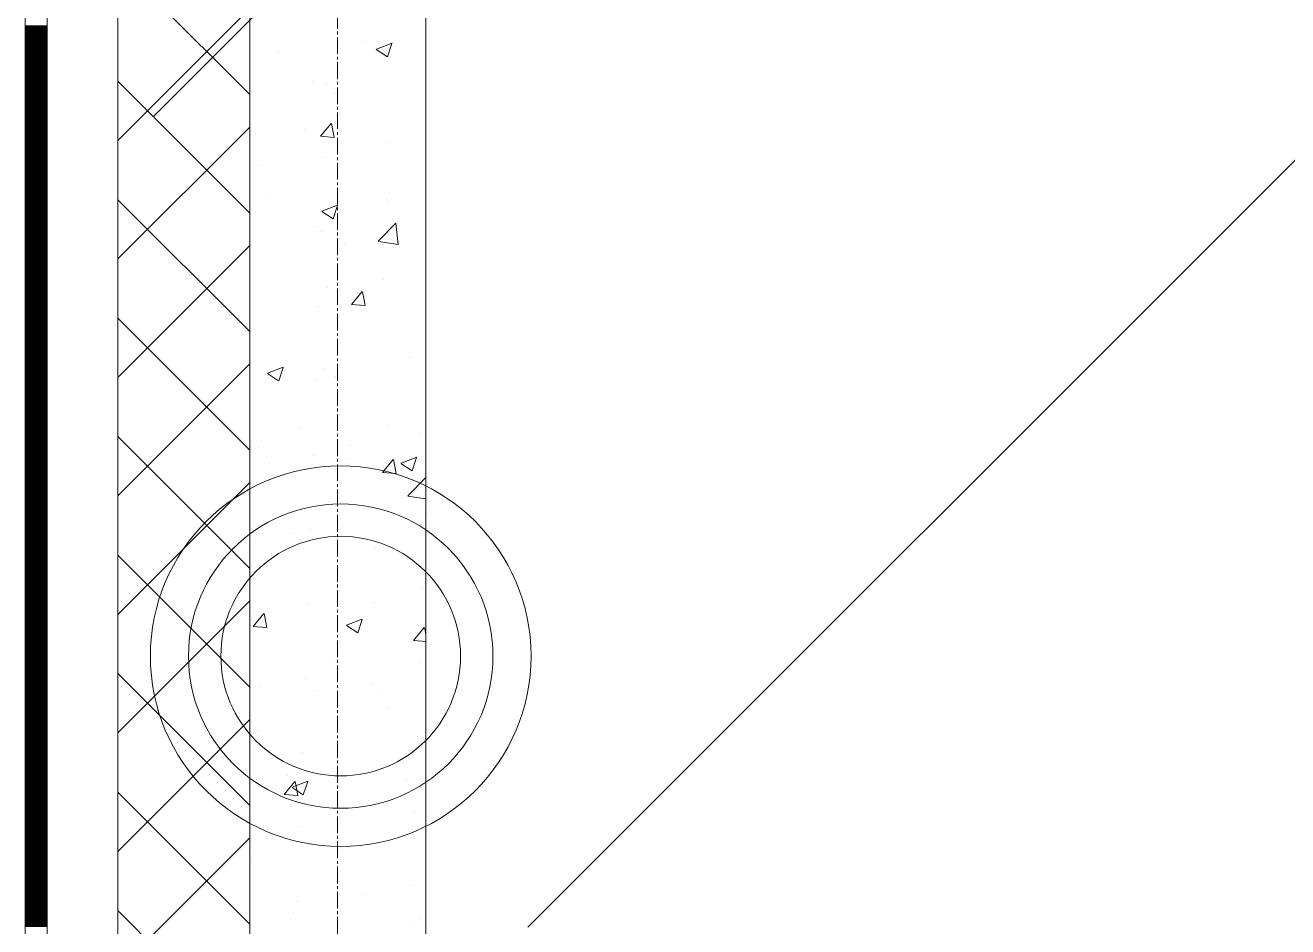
# Model space of a CAD drawing. Header units: millimetres. Extents: x 538266 to 1167394, y 114608 to 637157.
# Drawn here: x 828883 to 830317, y 211164 to 212188 of the extents above; entities that cross this region are included whole.
import ezdxf
from ezdxf.enums import TextEntityAlignment as Align

# ---------------------------------------------------------------- set-up
doc = ezdxf.new("R2010")
doc.units = ezdxf.units.MM
doc.linetypes.add('CENTER2', pattern=[28.575, 19.05, -3.175, 3.175, -3.175])
doc.linetypes.add('DASHED', pattern=[19.05, 12.7, -6.35])
doc.layers.get('Defpoints').update_dxf_attribs({"color": 140})
doc.layers.add('АР_Делит', color=120, linetype='Continuous', lineweight=0, plot=False)
for name, color, linetype, lineweight in [('АР_Стены ПЕНОблок', 52, 'Continuous', 20), ('АР_Тонкая', 254, 'Continuous', 5), ('АР_Утеплитель', 31, 'Continuous', 0), ('АР_Штриховка', 8, 'Continuous', 0)]:
    doc.layers.add(name, color=color, linetype=linetype, lineweight=lineweight)
doc.layers.add('РД_Оси_100', color=7, linetype='Continuous', lineweight=0, true_color=0x525252)
doc.layers.add('ФВ-5', color=7, linetype='Continuous')
doc.styles.add('style1', font='ARIALN.TTF')

# ---------------------------------------------------------------- blocks, each defined once
blk = doc.blocks.new('2_этаж')
at = {"layer": 'АР_Делит', "color": 18, "true_color": 0x000000}
for radius in [216.3, 173, 136.2]:
    blk.add_circle((672877, 211471.3), radius, dxfattribs=at)
at = {"layer": 'АР_Стены ПЕНОблок', "color": 18, "linetype": 'Continuous', "lineweight": 20, "true_color": 0x000000}
for p, q in [((672773.6, 213213.2), (672773.6, 137013.2)), ((672973.6, 137013.2), (672973.6, 213213.2))]:
    blk.add_line(p, q, dxfattribs=at)
at = {"layer": 'АР_Тонкая', "color": 18, "linetype": 'Continuous', "lineweight": 5, "true_color": 0x000000}
for p, q in [((672518.6, 213213.2), (672518.6, 137013.2)), ((672543.6, 213213.2), (672543.6, 137013.2)), ((672543.6, 137013.2), (672543.6, 213213.2)), ((672623.6, 137013.2), (672623.6, 213213.2))]:
    blk.add_line(p, q, dxfattribs=at)
at = {"layer": 'АР_Утеплитель', "color": 18, "linetype": 'Continuous', "lineweight": 0, "true_color": 0x000000}
for p, q in [((672623.6, 213213.2), (672623.6, 137013.2)), ((672773.6, 137013.2), (672773.6, 213213.2))]:
    blk.add_line(p, q, dxfattribs=at)
at = {"layer": 'АР_Штриховка', "color": 18, "linetype": 'Continuous', "lineweight": 0, "true_color": 0x000000}
for p, q in [((672773.6, 212109.6), (672623.6, 212259.6)), ((672623.6, 212057.5), (672773.6, 212207.5)), ((672518.6, 212188), (672543.6, 212188)), ((672518.6, 212187), (672543.6, 212187)), ((672518.6, 212186), (672543.6, 212186)), ((672518.6, 212185), (672543.6, 212185)), ((672518.6, 212184), (672543.6, 212184)), ((672518.6, 212183), (672543.6, 212183)), ((672518.6, 212182), (672543.6, 212182)), ((672518.6, 212181), (672543.6, 212181)), ((672518.6, 212180), (672543.6, 212180)), ((672518.6, 212179), (672543.6, 212179)), ((672518.6, 212178), (672543.6, 212178)), ((672518.6, 212177), (672543.6, 212177)), ((672518.6, 212176), (672543.6, 212176)), ((672518.6, 212175), (672543.6, 212175)), ((672518.6, 212174), (672543.6, 212174)), ((672518.6, 212173), (672543.6, 212173)), ((672518.6, 212172), (672543.6, 212172)), ((672518.6, 212171), (672543.6, 212171)), ((672518.6, 212170), (672543.6, 212170)), ((672518.6, 212169), (672543.6, 212169)), ((672518.6, 212168), (672543.6, 212168)), ((672518.6, 212167), (672543.6, 212167)), ((672518.6, 212166), (672543.6, 212166)), ((672902.3, 212169.9), (672902.3, 212169.9)), ((672917.5, 212161.2), (672935.3, 212168.1)), ((672930.1, 212152.5), (672935.2, 212167.9)), ((672518.6, 212165), (672543.6, 212165)), ((672518.6, 212164), (672543.6, 212164)), ((672518.6, 212163), (672543.6, 212163)), ((672518.6, 212162), (672543.6, 212162)), ((672518.6, 212161), (672543.6, 212161)), ((672518.6, 212160), (672543.6, 212160)), ((672518.6, 212159), (672543.6, 212159)), ((672518.6, 212158), (672543.6, 212158)), ((672518.6, 212157), (672543.6, 212157)), ((672518.6, 212156), (672543.6, 212156)), ((672518.6, 212155), (672543.6, 212155)), ((672518.6, 212154), (672543.6, 212154)), ((672518.6, 212153), (672543.6, 212153)), ((672518.6, 212152), (672543.6, 212152)), ((672518.6, 212151), (672543.6, 212151)), ((672806.1, 212157.2), (672806.1, 212157.2)), ((672917.4, 212161.1), (672930.1, 212152.5)), ((672518.6, 212150), (672543.6, 212150)), ((672518.6, 212149), (672543.6, 212149)), ((672518.6, 212148), (672543.6, 212148)), ((672518.6, 212147), (672543.6, 212147)), ((672518.6, 212146), (672543.6, 212146)), ((672518.6, 212145), (672543.6, 212145)), ((672518.6, 212144), (672543.6, 212144)), ((672518.6, 212143), (672543.6, 212143)), ((672518.6, 212142), (672543.6, 212142)), ((672518.6, 212141), (672543.6, 212141)), ((672518.6, 212140), (672543.6, 212140)), ((672518.6, 212139), (672543.6, 212139)), ((672518.6, 212138), (672543.6, 212138)), ((672518.6, 212137), (672543.6, 212137)), ((672518.6, 212136), (672543.6, 212136)), ((672518.6, 212135), (672543.6, 212135)), ((672518.6, 212134), (672543.6, 212134)), ((672518.6, 212133), (672543.6, 212133)), ((672518.6, 212132), (672543.6, 212132)), ((672518.6, 212131), (672543.6, 212131)), ((672518.6, 212130), (672543.6, 212130)), ((672518.6, 212129), (672543.6, 212129)), ((672518.6, 212128), (672543.6, 212128)), ((672518.6, 212127), (672543.6, 212127)), ((672518.6, 212126), (672543.6, 212126)), ((672518.6, 212125), (672543.6, 212125)), ((672518.6, 212124), (672543.6, 212124)), ((672518.6, 212123), (672543.6, 212123)), ((672773.6, 211974.9), (672623.6, 212124.9)), ((672844.9, 212124.2), (672844.9, 212124.2)), ((672861.1, 212122.7), (672861.1, 212122.7)), ((672518.6, 212122), (672543.6, 212122)), ((672518.6, 212121), (672543.6, 212121)), ((672518.6, 212120), (672543.6, 212120)), ((672518.6, 212119), (672543.6, 212119)), ((672518.6, 212118), (672543.6, 212118)), ((672518.6, 212117), (672543.6, 212117)), ((672518.6, 212116), (672543.6, 212116)), ((672518.6, 212115), (672543.6, 212115)), ((672518.6, 212114), (672543.6, 212114)), ((672518.6, 212113), (672543.6, 212113)), ((672518.6, 212112), (672543.6, 212112)), ((672518.6, 212111), (672543.6, 212111)), ((672518.6, 212110), (672543.6, 212110)), ((672518.6, 212109), (672543.6, 212109)), ((672518.6, 212108), (672543.6, 212108)), ((672871.4, 212110.8), (672871.4, 212110.8)), ((672518.6, 212107), (672543.6, 212107)), ((672518.6, 212106), (672543.6, 212106)), ((672518.6, 212105), (672543.6, 212105)), ((672518.6, 212104), (672543.6, 212104)), ((672518.6, 212103), (672543.6, 212103)), ((672518.6, 212102), (672543.6, 212102)), ((672518.6, 212101), (672543.6, 212101)), ((672518.6, 212100), (672543.6, 212100)), ((672518.6, 212099), (672543.6, 212099)), ((672518.6, 212098), (672543.6, 212098)), ((672518.6, 212097), (672543.6, 212097)), ((672518.6, 212096), (672543.6, 212096)), ((672518.6, 212095), (672543.6, 212095)), ((672518.6, 212094), (672543.6, 212094)), ((672518.6, 212093), (672543.6, 212093)), ((672518.6, 212092), (672543.6, 212092)), ((672518.6, 212091), (672543.6, 212091)), ((672518.6, 212090), (672543.6, 212090)), ((672518.6, 212089), (672543.6, 212089)), ((672518.6, 212088), (672543.6, 212088)), ((672518.6, 212087), (672543.6, 212087)), ((672518.6, 212086), (672543.6, 212086)), ((672518.6, 212085), (672543.6, 212085)), ((672518.6, 212084), (672543.6, 212084)), ((672518.6, 212083), (672543.6, 212083)), ((672518.6, 212082), (672543.6, 212082)), ((672518.6, 212081), (672543.6, 212081)), ((672518.6, 212080), (672543.6, 212080)), ((672518.6, 212079), (672543.6, 212079)), ((672518.6, 212078), (672543.6, 212078)), ((672518.6, 212077), (672543.6, 212077)), ((672518.6, 212076), (672543.6, 212076)), ((672518.6, 212075), (672543.6, 212075)), ((672518.6, 212074), (672543.6, 212074)), ((672518.6, 212073), (672543.6, 212073)), ((672518.6, 212072), (672543.6, 212072)), ((672518.6, 212071), (672543.6, 212071)), ((672518.6, 212070), (672543.6, 212070)), ((672518.6, 212069), (672543.6, 212069)), ((672518.6, 212068), (672543.6, 212068)), ((672518.6, 212067), (672543.6, 212067)), ((672518.6, 212066), (672543.6, 212066)), ((672518.6, 212065), (672543.6, 212065)), ((672623.6, 211922.8), (672773.6, 212072.8)), ((672835.4, 212069.7), (672835.4, 212069.7)), ((672853.9, 212062.3), (672866.2, 212076.9)), ((672869.4, 212061), (672866.5, 212076.9)), ((672518.6, 212064), (672543.6, 212064)), ((672518.6, 212063), (672543.6, 212063)), ((672518.6, 212062), (672543.6, 212062)), ((672518.6, 212061), (672543.6, 212061)), ((672518.6, 212060), (672543.6, 212060)), ((672518.6, 212059), (672543.6, 212059)), ((672518.6, 212058), (672543.6, 212058)), ((672518.6, 212057), (672543.6, 212057)), ((672518.6, 212056), (672543.6, 212056)), ((672518.6, 212055), (672543.6, 212055)), ((672518.6, 212054), (672543.6, 212054)), ((672518.6, 212053), (672543.6, 212053)), ((672518.6, 212052), (672543.6, 212052)), ((672518.6, 212051), (672543.6, 212051)), ((672853.9, 212062.3), (672869.1, 212060.9)), ((672932.3, 212055), (672932.3, 212055)), ((672518.6, 212050), (672543.6, 212050)), ((672518.6, 212049), (672543.6, 212049)), ((672518.6, 212048), (672543.6, 212048)), ((672518.6, 212047), (672543.6, 212047)), ((672518.6, 212046), (672543.6, 212046)), ((672518.6, 212045), (672543.6, 212045)), ((672518.6, 212044), (672543.6, 212044)), ((672518.6, 212043), (672543.6, 212043)), ((672518.6, 212042), (672543.6, 212042)), ((672518.6, 212041), (672543.6, 212041)), ((672518.6, 212040), (672543.6, 212040)), ((672518.6, 212039), (672543.6, 212039)), ((672518.6, 212038), (672543.6, 212038)), ((672518.6, 212037), (672543.6, 212037)), ((672858, 212038.2), (672858, 212038.2)), ((672518.6, 212036), (672543.6, 212036)), ((672518.6, 212035), (672543.6, 212035)), ((672518.6, 212034), (672543.6, 212034)), ((672518.6, 212033), (672543.6, 212033)), ((672518.6, 212032), (672543.6, 212032)), ((672518.6, 212031), (672543.6, 212031)), ((672518.6, 212030), (672543.6, 212030)), ((672518.6, 212029), (672543.6, 212029)), ((672518.6, 212028), (672543.6, 212028)), ((672518.6, 212027), (672543.6, 212027)), ((672518.6, 212026), (672543.6, 212026)), ((672518.6, 212025), (672543.6, 212025)), ((672518.6, 212024), (672543.6, 212024)), ((672518.6, 212023), (672543.6, 212023)), ((672518.6, 212022), (672543.6, 212022)), ((672784.2, 212029.6), (672784.2, 212029.6)), ((672518.6, 212021), (672543.6, 212021)), ((672518.6, 212020), (672543.6, 212020)), ((672518.6, 212019), (672543.6, 212019)), ((672518.6, 212018), (672543.6, 212018)), ((672518.6, 212017), (672543.6, 212017)), ((672518.6, 212016), (672543.6, 212016)), ((672518.6, 212015), (672543.6, 212015)), ((672518.6, 212014), (672543.6, 212014)), ((672518.6, 212013), (672543.6, 212013)), ((672518.6, 212012), (672543.6, 212012)), ((672518.6, 212011), (672543.6, 212011)), ((672518.6, 212010), (672543.6, 212010)), ((672518.6, 212009), (672543.6, 212009)), ((672518.6, 212008), (672543.6, 212008)), ((672518.6, 212007), (672543.6, 212007)), ((672518.6, 212006), (672543.6, 212006)), ((672518.6, 212005), (672543.6, 212005)), ((672518.6, 212004), (672543.6, 212004)), ((672518.6, 212003), (672543.6, 212003)), ((672518.6, 212002), (672543.6, 212002)), ((672518.6, 212001), (672543.6, 212001)), ((672518.6, 212000), (672543.6, 212000)), ((672518.6, 211999), (672543.6, 211999)), ((672518.6, 211998), (672543.6, 211998)), ((672518.6, 211997), (672543.6, 211997)), ((672518.6, 211996), (672543.6, 211996)), ((672518.6, 211995), (672543.6, 211995)), ((672518.6, 211994), (672543.6, 211994)), ((672795.5, 211994.4), (672795.5, 211994.4)), ((672518.6, 211993), (672543.6, 211993)), ((672518.6, 211992), (672543.6, 211992)), ((672518.6, 211991), (672543.6, 211991)), ((672518.6, 211990), (672543.6, 211990)), ((672518.6, 211989), (672543.6, 211989)), ((672518.6, 211988), (672543.6, 211988)), ((672518.6, 211987), (672543.6, 211987)), ((672518.6, 211986), (672543.6, 211986)), ((672518.6, 211985), (672543.6, 211985)), ((672518.6, 211984), (672543.6, 211984)), ((672518.6, 211983), (672543.6, 211983)), ((672518.6, 211982), (672543.6, 211982)), ((672518.6, 211981), (672543.6, 211981)), ((672518.6, 211980), (672543.6, 211980)), ((672518.6, 211979), (672543.6, 211979)), ((672773.6, 211840.2), (672623.6, 211990.2)), ((672855.7, 211977), (672873.5, 211983.9)), ((672868.3, 211968.3), (672873.4, 211983.7)), ((672929, 211990.7), (672929, 211990.7)), ((672931.1, 211988.6), (672931.1, 211988.6)), ((672518.6, 211978), (672543.6, 211978)), ((672518.6, 211977), (672543.6, 211977)), ((672518.6, 211976), (672543.6, 211976)), ((672518.6, 211975), (672543.6, 211975)), ((672518.6, 211974), (672543.6, 211974)), ((672518.6, 211973), (672543.6, 211973)), ((672518.6, 211972), (672543.6, 211972)), ((672518.6, 211971), (672543.6, 211971)), ((672518.6, 211970), (672543.6, 211970)), ((672518.6, 211969), (672543.6, 211969)), ((672518.6, 211968), (672543.6, 211968)), ((672518.6, 211967), (672543.6, 211967)), ((672518.6, 211966), (672543.6, 211966)), ((672518.6, 211965), (672543.6, 211965)), ((672855.6, 211976.9), (672868.3, 211968.3)), ((672518.6, 211964), (672543.6, 211964)), ((672518.6, 211963), (672543.6, 211963)), ((672518.6, 211962), (672543.6, 211962)), ((672518.6, 211961), (672543.6, 211961)), ((672518.6, 211960), (672543.6, 211960)), ((672518.6, 211959), (672543.6, 211959)), ((672518.6, 211958), (672543.6, 211958)), ((672518.6, 211957), (672543.6, 211957)), ((672518.6, 211956), (672543.6, 211956)), ((672518.6, 211955), (672543.6, 211955)), ((672518.6, 211954), (672543.6, 211954)), ((672518.6, 211953), (672543.6, 211953)), ((672518.6, 211952), (672543.6, 211952)), ((672518.6, 211951), (672543.6, 211951)), ((672518.6, 211950), (672543.6, 211950)), ((672849, 211960.2), (672849, 211960.2)), ((672855, 211953.6), (672855, 211953.6)), ((672919.7, 211942.9), (672939.5, 211963.5)), ((672942.4, 211939.4), (672939.6, 211963.5)), ((672518.6, 211949), (672543.6, 211949)), ((672518.6, 211948), (672543.6, 211948)), ((672518.6, 211947), (672543.6, 211947)), ((672518.6, 211946), (672543.6, 211946)), ((672518.6, 211945), (672543.6, 211945)), ((672518.6, 211944), (672543.6, 211944)), ((672518.6, 211943), (672543.6, 211943)), ((672518.6, 211942), (672543.6, 211942)), ((672518.6, 211941), (672543.6, 211941)), ((672518.6, 211940), (672543.6, 211940)), ((672518.6, 211939), (672543.6, 211939)), ((672518.6, 211938), (672543.6, 211938)), ((672518.6, 211937), (672543.6, 211937)), ((672518.6, 211936), (672543.6, 211936)), ((672623.6, 211788.1), (672773.6, 211938.1)), ((672881.2, 211940.7), (672881.2, 211940.7)), ((672919.8, 211942.8), (672942.4, 211939.3)), ((672518.6, 211935), (672543.6, 211935)), ((672518.6, 211934), (672543.6, 211934)), ((672518.6, 211933), (672543.6, 211933)), ((672518.6, 211932), (672543.6, 211932)), ((672518.6, 211931), (672543.6, 211931)), ((672518.6, 211930), (672543.6, 211930)), ((672518.6, 211929), (672543.6, 211929)), ((672518.6, 211928), (672543.6, 211928)), ((672518.6, 211927), (672543.6, 211927)), ((672518.6, 211926), (672543.6, 211926)), ((672518.6, 211925), (672543.6, 211925)), ((672518.6, 211924), (672543.6, 211924)), ((672518.6, 211923), (672543.6, 211923)), ((672518.6, 211922), (672543.6, 211922)), ((672518.6, 211921), (672543.6, 211921)), ((672518.6, 211920), (672543.6, 211920)), ((672518.6, 211919), (672543.6, 211919)), ((672518.6, 211918), (672543.6, 211918)), ((672518.6, 211917), (672543.6, 211917)), ((672518.6, 211916), (672543.6, 211916)), ((672518.6, 211915), (672543.6, 211915)), ((672518.6, 211914), (672543.6, 211914)), ((672518.6, 211913), (672543.6, 211913)), ((672518.6, 211912), (672543.6, 211912)), ((672518.6, 211911), (672543.6, 211911)), ((672518.6, 211910), (672543.6, 211910)), ((672518.6, 211909), (672543.6, 211909)), ((672518.6, 211908), (672543.6, 211908)), ((672518.6, 211907), (672543.6, 211907)), ((672518.6, 211906), (672543.6, 211906)), ((672518.6, 211905), (672543.6, 211905)), ((672518.6, 211904), (672543.6, 211904)), ((672518.6, 211903), (672543.6, 211903)), ((672518.6, 211902), (672543.6, 211902)), ((672518.6, 211901), (672543.6, 211901)), ((672518.6, 211900), (672543.6, 211900)), ((672518.6, 211899), (672543.6, 211899)), ((672518.6, 211898), (672543.6, 211898)), ((672518.6, 211897), (672543.6, 211897)), ((672518.6, 211896), (672543.6, 211896)), ((672518.6, 211895), (672543.6, 211895)), ((672518.6, 211894), (672543.6, 211894)), ((672518.6, 211893), (672543.6, 211893)), ((672925.8, 211898.9), (672925.8, 211898.9)), ((672518.6, 211892), (672543.6, 211892)), ((672518.6, 211891), (672543.6, 211891)), ((672518.6, 211890), (672543.6, 211890)), ((672518.6, 211889), (672543.6, 211889)), ((672518.6, 211888), (672543.6, 211888)), ((672518.6, 211887), (672543.6, 211887)), ((672518.6, 211886), (672543.6, 211886)), ((672518.6, 211885), (672543.6, 211885)), ((672518.6, 211884), (672543.6, 211884)), ((672518.6, 211883), (672543.6, 211883)), ((672518.6, 211882), (672543.6, 211882)), ((672518.6, 211881), (672543.6, 211881)), ((672518.6, 211880), (672543.6, 211880)), ((672518.6, 211879), (672543.6, 211879)), ((672862.2, 211890.5), (672862.2, 211890.5)), ((672889.2, 211871.2), (672901.4, 211885.8)), ((672904.7, 211869.9), (672901.7, 211885.9)), ((672518.6, 211878), (672543.6, 211878)), ((672518.6, 211877), (672543.6, 211877)), ((672518.6, 211876), (672543.6, 211876)), ((672518.6, 211875), (672543.6, 211875)), ((672518.6, 211874), (672543.6, 211874)), ((672518.6, 211873), (672543.6, 211873)), ((672518.6, 211872), (672543.6, 211872)), ((672518.6, 211871), (672543.6, 211871)), ((672518.6, 211870), (672543.6, 211870)), ((672518.6, 211869), (672543.6, 211869)), ((672518.6, 211868), (672543.6, 211868)), ((672518.6, 211867), (672543.6, 211867)), ((672518.6, 211866), (672543.6, 211866)), ((672518.6, 211865), (672543.6, 211865)), ((672518.6, 211864), (672543.6, 211864)), ((672851.9, 211869), (672851.9, 211869)), ((672889.2, 211871.2), (672904.4, 211869.9)), ((672518.6, 211863), (672543.6, 211863)), ((672518.6, 211862), (672543.6, 211862)), ((672518.6, 211861), (672543.6, 211861)), ((672518.6, 211860), (672543.6, 211860)), ((672518.6, 211859), (672543.6, 211859)), ((672518.6, 211858), (672543.6, 211858)), ((672518.6, 211857), (672543.6, 211857)), ((672518.6, 211856), (672543.6, 211856)), ((672518.6, 211855), (672543.6, 211855)), ((672518.6, 211854), (672543.6, 211854)), ((672518.6, 211853), (672543.6, 211853)), ((672518.6, 211852), (672543.6, 211852)), ((672518.6, 211851), (672543.6, 211851)), ((672518.6, 211850), (672543.6, 211850)), ((672773.6, 211705.5), (672623.6, 211855.5)), ((672880.5, 211859.5), (672880.5, 211859.5)), ((672518.6, 211849), (672543.6, 211849)), ((672518.6, 211848), (672543.6, 211848)), ((672518.6, 211847), (672543.6, 211847)), ((672518.6, 211846), (672543.6, 211846)), ((672518.6, 211845), (672543.6, 211845)), ((672518.6, 211844), (672543.6, 211844)), ((672518.6, 211843), (672543.6, 211843)), ((672518.6, 211842), (672543.6, 211842)), ((672518.6, 211841), (672543.6, 211841)), ((672518.6, 211840), (672543.6, 211840)), ((672518.6, 211839), (672543.6, 211839)), ((672518.6, 211838), (672543.6, 211838)), ((672518.6, 211837), (672543.6, 211837)), ((672518.6, 211836), (672543.6, 211836)), ((672518.6, 211835), (672543.6, 211835)), ((672518.6, 211834), (672543.6, 211834)), ((672518.6, 211833), (672543.6, 211833)), ((672518.6, 211832), (672543.6, 211832)), ((672518.6, 211831), (672543.6, 211831)), ((672518.6, 211830), (672543.6, 211830)), ((672518.6, 211829), (672543.6, 211829)), ((672518.6, 211828), (672543.6, 211828)), ((672518.6, 211827), (672543.6, 211827)), ((672518.6, 211826), (672543.6, 211826)), ((672518.6, 211825), (672543.6, 211825)), ((672518.6, 211824), (672543.6, 211824)), ((672518.6, 211823), (672543.6, 211823)), ((672518.6, 211822), (672543.6, 211822)), ((672518.6, 211821), (672543.6, 211821)), ((672518.6, 211820), (672543.6, 211820)), ((672518.6, 211819), (672543.6, 211819)), ((672518.6, 211818), (672543.6, 211818)), ((672518.6, 211817), (672543.6, 211817)), ((672518.6, 211816), (672543.6, 211816)), ((672518.6, 211815), (672543.6, 211815)), ((672518.6, 211814), (672543.6, 211814)), ((672518.6, 211813), (672543.6, 211813)), ((672518.6, 211812), (672543.6, 211812)), ((672518.6, 211811), (672543.6, 211811)), ((672518.6, 211810), (672543.6, 211810)), ((672518.6, 211809), (672543.6, 211809)), ((672518.6, 211808), (672543.6, 211808)), ((672518.6, 211807), (672543.6, 211807)), ((672955.2, 211811.3), (672955.2, 211811.3)), ((672518.6, 211806), (672543.6, 211806)), ((672518.6, 211805), (672543.6, 211805)), ((672518.6, 211804), (672543.6, 211804)), ((672518.6, 211803), (672543.6, 211803)), ((672518.6, 211802), (672543.6, 211802)), ((672518.6, 211801), (672543.6, 211801)), ((672518.6, 211800), (672543.6, 211800)), ((672518.6, 211799), (672543.6, 211799)), ((672518.6, 211798), (672543.6, 211798)), ((672518.6, 211797), (672543.6, 211797)), ((672518.6, 211796), (672543.6, 211796)), ((672518.6, 211795), (672543.6, 211795)), ((672518.6, 211794), (672543.6, 211794)), ((672518.6, 211793), (672543.6, 211793)), ((672623.6, 211653.4), (672773.6, 211803.4)), ((672793.8, 211792.7), (672806.4, 211784.2)), ((672793.9, 211792.8), (672811.7, 211799.7)), ((672806.5, 211784.2), (672811.6, 211799.5)), ((672859, 211798.7), (672859, 211798.7)), ((672518.6, 211792), (672543.6, 211792)), ((672518.6, 211791), (672543.6, 211791)), ((672518.6, 211790), (672543.6, 211790)), ((672518.6, 211789), (672543.6, 211789)), ((672518.6, 211788), (672543.6, 211788)), ((672518.6, 211787), (672543.6, 211787)), ((672518.6, 211786), (672543.6, 211786)), ((672518.6, 211785), (672543.6, 211785)), ((672518.6, 211784), (672543.6, 211784)), ((672518.6, 211783), (672543.6, 211783)), ((672518.6, 211782), (672543.6, 211782)), ((672518.6, 211781), (672543.6, 211781)), ((672518.6, 211780), (672543.6, 211780)), ((672518.6, 211779), (672543.6, 211779)), ((672518.6, 211778), (672543.6, 211778)), ((672795.4, 211790.3), (672795.4, 211790.3)), ((672848.8, 211784.5), (672848.8, 211784.5)), ((672870.7, 211789.1), (672870.7, 211789.1)), ((672518.6, 211777), (672543.6, 211777)), ((672518.6, 211776), (672543.6, 211776)), ((672518.6, 211775), (672543.6, 211775)), ((672518.6, 211774), (672543.6, 211774)), ((672518.6, 211773), (672543.6, 211773)), ((672518.6, 211772), (672543.6, 211772)), ((672518.6, 211771), (672543.6, 211771)), ((672518.6, 211770), (672543.6, 211770)), ((672518.6, 211769), (672543.6, 211769)), ((672518.6, 211768), (672543.6, 211768)), ((672518.6, 211767), (672543.6, 211767)), ((672518.6, 211766), (672543.6, 211766)), ((672518.6, 211765), (672543.6, 211765)), ((672518.6, 211764), (672543.6, 211764)), ((672518.6, 211763), (672543.6, 211763)), ((672518.6, 211762), (672543.6, 211762)), ((672518.6, 211761), (672543.6, 211761)), ((672518.6, 211760), (672543.6, 211760)), ((672518.6, 211759), (672543.6, 211759)), ((672518.6, 211758), (672543.6, 211758)), ((672518.6, 211757), (672543.6, 211757)), ((672518.6, 211756), (672543.6, 211756)), ((672518.6, 211755), (672543.6, 211755)), ((672518.6, 211754), (672543.6, 211754)), ((672518.6, 211753), (672543.6, 211753)), ((672518.6, 211752), (672543.6, 211752)), ((672518.6, 211751), (672543.6, 211751)), ((672518.6, 211750), (672543.6, 211750)), ((672518.6, 211749), (672543.6, 211749)), ((672518.6, 211748), (672543.6, 211748)), ((672518.6, 211747), (672543.6, 211747)), ((672518.6, 211746), (672543.6, 211746)), ((672518.6, 211745), (672543.6, 211745)), ((672518.6, 211744), (672543.6, 211744)), ((672518.6, 211743), (672543.6, 211743)), ((672518.6, 211742), (672543.6, 211742)), ((672518.6, 211741), (672543.6, 211741)), ((672518.6, 211740), (672543.6, 211740)), ((672518.6, 211739), (672543.6, 211739)), ((672518.6, 211738), (672543.6, 211738)), ((672518.6, 211737), (672543.6, 211737)), ((672518.6, 211736), (672543.6, 211736)), ((672518.6, 211735), (672543.6, 211735)), ((672518.6, 211734), (672543.6, 211734)), ((672518.6, 211733), (672543.6, 211733)), ((672518.6, 211732), (672543.6, 211732)), ((672518.6, 211731), (672543.6, 211731)), ((672518.6, 211730), (672543.6, 211730)), ((672518.6, 211729), (672543.6, 211729)), ((672518.6, 211728), (672543.6, 211728)), ((672518.6, 211727), (672543.6, 211727)), ((672518.6, 211726), (672543.6, 211726)), ((672518.6, 211725), (672543.6, 211725)), ((672518.6, 211724), (672543.6, 211724)), ((672518.6, 211723), (672543.6, 211723)), ((672518.6, 211722), (672543.6, 211722)), ((672518.6, 211721), (672543.6, 211721)), ((672773.6, 211570.8), (672623.6, 211720.8)), ((672831.1, 211729.7), (672831.1, 211729.7)), ((672931.6, 211733.4), (672931.6, 211733.4)), ((672966.7, 211724), (672966.7, 211724)), ((672518.6, 211720), (672543.6, 211720)), ((672518.6, 211719), (672543.6, 211719)), ((672518.6, 211718), (672543.6, 211718)), ((672518.6, 211717), (672543.6, 211717)), ((672518.6, 211716), (672543.6, 211716)), ((672518.6, 211715), (672543.6, 211715)), ((672518.6, 211714), (672543.6, 211714)), ((672518.6, 211713), (672543.6, 211713)), ((672518.6, 211712), (672543.6, 211712)), ((672518.6, 211711), (672543.6, 211711)), ((672518.6, 211710), (672543.6, 211710)), ((672518.6, 211709), (672543.6, 211709)), ((672518.6, 211708), (672543.6, 211708)), ((672518.6, 211707), (672543.6, 211707)), ((672783.4, 211707.9), (672783.4, 211707.9)), ((672888.4, 211711.2), (672888.4, 211711.2)), ((672518.6, 211706), (672543.6, 211706)), ((672518.6, 211705), (672543.6, 211705)), ((672518.6, 211704), (672543.6, 211704)), ((672518.6, 211703), (672543.6, 211703)), ((672518.6, 211702), (672543.6, 211702)), ((672518.6, 211701), (672543.6, 211701)), ((672518.6, 211700), (672543.6, 211700)), ((672518.6, 211699), (672543.6, 211699)), ((672518.6, 211698), (672543.6, 211698)), ((672518.6, 211697), (672543.6, 211697)), ((672518.6, 211696), (672543.6, 211696)), ((672518.6, 211695), (672543.6, 211695)), ((672518.6, 211694), (672543.6, 211694)), ((672518.6, 211693), (672543.6, 211693)), ((672518.6, 211692), (672543.6, 211692)), ((672792.2, 211698.5), (672792.2, 211698.5)), ((672845.7, 211699.9), (672845.7, 211699.9)), ((672884.6, 211695.6), (672884.6, 211695.6)), ((672924.4, 211680.2), (672936.7, 211694.8)), ((672939.9, 211678.9), (672937, 211694.8)), ((672945.5, 211690.6), (672963.3, 211697.4)), ((672958.1, 211681.9), (672963.2, 211697.2)), ((672518.6, 211691), (672543.6, 211691)), ((672518.6, 211690), (672543.6, 211690)), ((672518.6, 211689), (672543.6, 211689)), ((672518.6, 211688), (672543.6, 211688)), ((672518.6, 211687), (672543.6, 211687)), ((672518.6, 211686), (672543.6, 211686)), ((672518.6, 211685), (672543.6, 211685)), ((672518.6, 211684), (672543.6, 211684)), ((672518.6, 211683), (672543.6, 211683)), ((672518.6, 211682), (672543.6, 211682)), ((672518.6, 211681), (672543.6, 211681)), ((672518.6, 211680), (672543.6, 211680)), ((672518.6, 211679), (672543.6, 211679)), ((672518.6, 211678), (672543.6, 211678)), ((672924.4, 211680.2), (672939.6, 211678.8)), ((672945.4, 211690.4), (672958.1, 211681.9)), ((672518.6, 211677), (672543.6, 211677)), ((672518.6, 211676), (672543.6, 211676)), ((672518.6, 211675), (672543.6, 211675)), ((672518.6, 211674), (672543.6, 211674)), ((672518.6, 211673), (672543.6, 211673)), ((672518.6, 211672), (672543.6, 211672)), ((672518.6, 211671), (672543.6, 211671)), ((672518.6, 211670), (672543.6, 211670)), ((672518.6, 211669), (672543.6, 211669)), ((672518.6, 211668), (672543.6, 211668)), ((672518.6, 211667), (672543.6, 211667)), ((672518.6, 211666), (672543.6, 211666)), ((672518.6, 211665), (672543.6, 211665)), ((672518.6, 211664), (672543.6, 211664)), ((672623.6, 211518.7), (672773.6, 211668.7)), ((672953.4, 211653.4), (672973.2, 211674.1)), ((672973.6, 211671.3), (672973.2, 211674.1)), ((672518.6, 211663), (672543.6, 211663)), ((672518.6, 211662), (672543.6, 211662)), ((672518.6, 211661), (672543.6, 211661)), ((672518.6, 211660), (672543.6, 211660)), ((672518.6, 211659), (672543.6, 211659)), ((672518.6, 211658), (672543.6, 211658)), ((672518.6, 211657), (672543.6, 211657)), ((672518.6, 211656), (672543.6, 211656)), ((672518.6, 211655), (672543.6, 211655)), ((672518.6, 211654), (672543.6, 211654)), ((672518.6, 211653), (672543.6, 211653)), ((672518.6, 211652), (672543.6, 211652)), ((672518.6, 211651), (672543.6, 211651)), ((672518.6, 211650), (672543.6, 211650)), ((672518.6, 211649), (672543.6, 211649)), ((672953.4, 211653.3), (672973.6, 211650.2)), ((672518.6, 211648), (672543.6, 211648)), ((672518.6, 211647), (672543.6, 211647)), ((672518.6, 211646), (672543.6, 211646)), ((672518.6, 211645), (672543.6, 211645)), ((672518.6, 211644), (672543.6, 211644)), ((672518.6, 211643), (672543.6, 211643)), ((672518.6, 211642), (672543.6, 211642)), ((672518.6, 211641), (672543.6, 211641)), ((672518.6, 211640), (672543.6, 211640)), ((672518.6, 211639), (672543.6, 211639)), ((672518.6, 211638), (672543.6, 211638)), ((672518.6, 211637), (672543.6, 211637)), ((672518.6, 211636), (672543.6, 211636)), ((672518.6, 211635), (672543.6, 211635)), ((672518.6, 211634), (672543.6, 211634)), ((672518.6, 211633), (672543.6, 211633)), ((672518.6, 211632), (672543.6, 211632)), ((672518.6, 211631), (672543.6, 211631)), ((672518.6, 211630), (672543.6, 211630)), ((672518.6, 211629), (672543.6, 211629)), ((672518.6, 211628), (672543.6, 211628)), ((672518.6, 211627), (672543.6, 211627)), ((672518.6, 211626), (672543.6, 211626)), ((672518.6, 211625), (672543.6, 211625)), ((672518.6, 211624), (672543.6, 211624)), ((672518.6, 211623), (672543.6, 211623)), ((672518.6, 211622), (672543.6, 211622)), ((672518.6, 211621), (672543.6, 211621)), ((672973, 211633.3), (672973, 211633.3)), ((672518.6, 211620), (672543.6, 211620)), ((672518.6, 211619), (672543.6, 211619)), ((672518.6, 211618), (672543.6, 211618)), ((672518.6, 211617), (672543.6, 211617)), ((672518.6, 211616), (672543.6, 211616)), ((672518.6, 211615), (672543.6, 211615)), ((672518.6, 211614), (672543.6, 211614)), ((672518.6, 211613), (672543.6, 211613)), ((672518.6, 211612), (672543.6, 211612)), ((672518.6, 211611), (672543.6, 211611)), ((672518.6, 211610), (672543.6, 211610)), ((672518.6, 211609), (672543.6, 211609)), ((672518.6, 211608), (672543.6, 211608)), ((672518.6, 211607), (672543.6, 211607)), ((672518.6, 211606), (672543.6, 211606)), ((672821.5, 211611), (672821.5, 211611)), ((672842.6, 211615.4), (672842.6, 211615.4)), ((672880.4, 211619), (672880.4, 211619)), ((672518.6, 211605), (672543.6, 211605)), ((672518.6, 211604), (672543.6, 211604)), ((672518.6, 211603), (672543.6, 211603)), ((672518.6, 211602), (672543.6, 211602)), ((672518.6, 211601), (672543.6, 211601)), ((672518.6, 211600), (672543.6, 211600)), ((672518.6, 211599), (672543.6, 211599)), ((672518.6, 211598), (672543.6, 211598)), ((672518.6, 211597), (672543.6, 211597)), ((672518.6, 211596), (672543.6, 211596)), ((672518.6, 211595), (672543.6, 211595)), ((672518.6, 211594), (672543.6, 211594)), ((672518.6, 211593), (672543.6, 211593)), ((672518.6, 211592), (672543.6, 211592)), ((672780.5, 211600.6), (672780.5, 211600.6)), ((672916.1, 211594.9), (672916.1, 211594.9)), ((672518.6, 211591), (672543.6, 211591)), ((672518.6, 211590), (672543.6, 211590)), ((672518.6, 211589), (672543.6, 211589)), ((672518.6, 211588), (672543.6, 211588)), ((672518.6, 211587), (672543.6, 211587)), ((672518.6, 211586), (672543.6, 211586)), ((672518.6, 211585), (672543.6, 211585)), ((672518.6, 211584), (672543.6, 211584)), ((672518.6, 211583), (672543.6, 211583)), ((672518.6, 211582), (672543.6, 211582)), ((672518.6, 211581), (672543.6, 211581)), ((672518.6, 211580), (672543.6, 211580)), ((672518.6, 211579), (672543.6, 211579)), ((672518.6, 211578), (672543.6, 211578)), ((672518.6, 211577), (672543.6, 211577)), ((672773.6, 211436.1), (672623.6, 211586.1)), ((672518.6, 211576), (672543.6, 211576)), ((672518.6, 211575), (672543.6, 211575)), ((672518.6, 211574), (672543.6, 211574)), ((672518.6, 211573), (672543.6, 211573)), ((672518.6, 211572), (672543.6, 211572)), ((672518.6, 211571), (672543.6, 211571)), ((672518.6, 211570), (672543.6, 211570)), ((672518.6, 211569), (672543.6, 211569)), ((672518.6, 211568), (672543.6, 211568)), ((672518.6, 211567), (672543.6, 211567)), ((672518.6, 211566), (672543.6, 211566)), ((672518.6, 211565), (672543.6, 211565)), ((672518.6, 211564), (672543.6, 211564)), ((672518.6, 211563), (672543.6, 211563)), ((672518.6, 211562), (672543.6, 211562)), ((672518.6, 211561), (672543.6, 211561)), ((672518.6, 211560), (672543.6, 211560)), ((672518.6, 211559), (672543.6, 211559)), ((672518.6, 211558), (672543.6, 211558)), ((672518.6, 211557), (672543.6, 211557)), ((672518.6, 211556), (672543.6, 211556)), ((672518.6, 211555), (672543.6, 211555)), ((672518.6, 211554), (672543.6, 211554)), ((672518.6, 211553), (672543.6, 211553)), ((672518.6, 211552), (672543.6, 211552)), ((672518.6, 211551), (672543.6, 211551)), ((672518.6, 211550), (672543.6, 211550)), ((672518.6, 211549), (672543.6, 211549)), ((672969.9, 211548.7), (672969.9, 211548.7)), ((672518.6, 211548), (672543.6, 211548)), ((672518.6, 211547), (672543.6, 211547)), ((672518.6, 211546), (672543.6, 211546)), ((672518.6, 211545), (672543.6, 211545)), ((672518.6, 211544), (672543.6, 211544)), ((672518.6, 211543), (672543.6, 211543)), ((672518.6, 211542), (672543.6, 211542)), ((672518.6, 211541), (672543.6, 211541)), ((672518.6, 211540), (672543.6, 211540)), ((672518.6, 211539), (672543.6, 211539)), ((672518.6, 211538), (672543.6, 211538)), ((672518.6, 211537), (672543.6, 211537)), ((672518.6, 211536), (672543.6, 211536)), ((672518.6, 211535), (672543.6, 211535)), ((672518.6, 211534), (672543.6, 211534)), ((672623.6, 211384), (672773.6, 211534)), ((672518.6, 211533), (672543.6, 211533)), ((672518.6, 211532), (672543.6, 211532)), ((672518.6, 211531), (672543.6, 211531)), ((672518.6, 211530), (672543.6, 211530)), ((672518.6, 211529), (672543.6, 211529)), ((672518.6, 211528), (672543.6, 211528)), ((672518.6, 211527), (672543.6, 211527)), ((672518.6, 211526), (672543.6, 211526)), ((672518.6, 211525), (672543.6, 211525)), ((672518.6, 211524), (672543.6, 211524)), ((672518.6, 211523), (672543.6, 211523)), ((672518.6, 211522), (672543.6, 211522)), ((672518.6, 211521), (672543.6, 211521)), ((672518.6, 211520), (672543.6, 211520)), ((672777.5, 211505), (672789.7, 211519.6)), ((672793, 211503.8), (672790, 211519.7)), ((672839.5, 211530.8), (672839.5, 211530.8)), ((672915.1, 211531.9), (672915.1, 211531.9)), ((672518.6, 211519), (672543.6, 211519)), ((672518.6, 211518), (672543.6, 211518)), ((672518.6, 211517), (672543.6, 211517)), ((672518.6, 211516), (672543.6, 211516)), ((672518.6, 211515), (672543.6, 211515)), ((672518.6, 211514), (672543.6, 211514)), ((672518.6, 211513), (672543.6, 211513)), ((672518.6, 211512), (672543.6, 211512)), ((672518.6, 211511), (672543.6, 211511)), ((672518.6, 211510), (672543.6, 211510)), ((672518.6, 211509), (672543.6, 211509)), ((672518.6, 211508), (672543.6, 211508)), ((672518.6, 211507), (672543.6, 211507)), ((672518.6, 211506), (672543.6, 211506)), ((672883.6, 211506.2), (672896.3, 211497.7)), ((672883.7, 211506.4), (672901.5, 211513.2)), ((672896.3, 211497.7), (672901.4, 211513)), ((672518.6, 211505), (672543.6, 211505)), ((672518.6, 211504), (672543.6, 211504)), ((672518.6, 211503), (672543.6, 211503)), ((672518.6, 211502), (672543.6, 211502)), ((672518.6, 211501), (672543.6, 211501)), ((672518.6, 211500), (672543.6, 211500)), ((672518.6, 211499), (672543.6, 211499)), ((672518.6, 211498), (672543.6, 211498)), ((672518.6, 211497), (672543.6, 211497)), ((672518.6, 211496), (672543.6, 211496)), ((672518.6, 211495), (672543.6, 211495)), ((672518.6, 211494), (672543.6, 211494)), ((672518.6, 211493), (672543.6, 211493)), ((672518.6, 211492), (672543.6, 211492)), ((672518.6, 211491), (672543.6, 211491)), ((672777.5, 211505), (672792.7, 211503.7)), ((672959.7, 211489.1), (672971.9, 211503.7)), ((672973.6, 211496.4), (672972.2, 211503.8)), ((672518.6, 211490), (672543.6, 211490)), ((672518.6, 211489), (672543.6, 211489)), ((672518.6, 211488), (672543.6, 211488)), ((672518.6, 211487), (672543.6, 211487)), ((672518.6, 211486), (672543.6, 211486)), ((672518.6, 211485), (672543.6, 211485)), ((672518.6, 211484), (672543.6, 211484)), ((672518.6, 211483), (672543.6, 211483)), ((672518.6, 211482), (672543.6, 211482)), ((672518.6, 211481), (672543.6, 211481)), ((672518.6, 211480), (672543.6, 211480)), ((672518.6, 211479), (672543.6, 211479)), ((672518.6, 211478), (672543.6, 211478)), ((672518.6, 211477), (672543.6, 211477)), ((672959.7, 211489.1), (672973.6, 211487.9)), ((672518.6, 211476), (672543.6, 211476)), ((672518.6, 211475), (672543.6, 211475)), ((672518.6, 211474), (672543.6, 211474)), ((672518.6, 211473), (672543.6, 211473)), ((672518.6, 211472), (672543.6, 211472)), ((672518.6, 211471), (672543.6, 211471)), ((672518.6, 211470), (672543.6, 211470)), ((672518.6, 211469), (672543.6, 211469)), ((672518.6, 211468), (672543.6, 211468)), ((672518.6, 211467), (672543.6, 211467)), ((672518.6, 211466), (672543.6, 211466)), ((672518.6, 211465), (672543.6, 211465)), ((672518.6, 211464), (672543.6, 211464)), ((672518.6, 211463), (672543.6, 211463)), ((672866.7, 211465.1), (672866.7, 211465.1)), ((672869.9, 211467.5), (672869.9, 211467.5)), ((672966.8, 211464.2), (672966.8, 211464.2)), ((672518.6, 211462), (672543.6, 211462)), ((672518.6, 211461), (672543.6, 211461)), ((672518.6, 211460), (672543.6, 211460)), ((672518.6, 211459), (672543.6, 211459)), ((672518.6, 211458), (672543.6, 211458)), ((672518.6, 211457), (672543.6, 211457)), ((672518.6, 211456), (672543.6, 211456)), ((672518.6, 211455), (672543.6, 211455)), ((672518.6, 211454), (672543.6, 211454)), ((672518.6, 211453), (672543.6, 211453)), ((672518.6, 211452), (672543.6, 211452)), ((672518.6, 211451), (672543.6, 211451)), ((672518.6, 211450), (672543.6, 211450)), ((672518.6, 211449), (672543.6, 211449)), ((672518.6, 211448), (672543.6, 211448)), ((672773.6, 211301.4), (672623.6, 211451.4)), ((672518.6, 211447), (672543.6, 211447)), ((672518.6, 211446), (672543.6, 211446)), ((672518.6, 211445), (672543.6, 211445)), ((672518.6, 211444), (672543.6, 211444)), ((672518.6, 211443), (672543.6, 211443)), ((672518.6, 211442), (672543.6, 211442)), ((672518.6, 211441), (672543.6, 211441)), ((672518.6, 211440), (672543.6, 211440)), ((672518.6, 211439), (672543.6, 211439)), ((672518.6, 211438), (672543.6, 211438)), ((672518.6, 211437), (672543.6, 211437)), ((672518.6, 211436), (672543.6, 211436)), ((672518.6, 211435), (672543.6, 211435)), ((672518.6, 211434), (672543.6, 211434)), ((672784.6, 211436.7), (672784.6, 211436.7)), ((672836.4, 211446.3), (672836.4, 211446.3)), ((672911.9, 211440.1), (672911.9, 211440.1)), ((672518.6, 211433), (672543.6, 211433)), ((672518.6, 211432), (672543.6, 211432)), ((672518.6, 211431), (672543.6, 211431)), ((672518.6, 211430), (672543.6, 211430)), ((672518.6, 211429), (672543.6, 211429)), ((672518.6, 211428), (672543.6, 211428)), ((672518.6, 211427), (672543.6, 211427)), ((672518.6, 211426), (672543.6, 211426)), ((672518.6, 211425), (672543.6, 211425)), ((672518.6, 211424), (672543.6, 211424)), ((672518.6, 211423), (672543.6, 211423)), ((672518.6, 211422), (672543.6, 211422)), ((672518.6, 211421), (672543.6, 211421)), ((672518.6, 211420), (672543.6, 211420)), ((672848.3, 211431.7), (672848.3, 211431.7)), ((672920.2, 211431), (672920.2, 211431)), ((672518.6, 211419), (672543.6, 211419)), ((672518.6, 211418), (672543.6, 211418)), ((672518.6, 211417), (672543.6, 211417)), ((672518.6, 211416), (672543.6, 211416)), ((672518.6, 211415), (672543.6, 211415)), ((672518.6, 211414), (672543.6, 211414)), ((672518.6, 211413), (672543.6, 211413)), ((672518.6, 211412), (672543.6, 211412)), ((672518.6, 211411), (672543.6, 211411)), ((672518.6, 211410), (672543.6, 211410)), ((672518.6, 211409), (672543.6, 211409)), ((672518.6, 211408), (672543.6, 211408)), ((672518.6, 211407), (672543.6, 211407)), ((672518.6, 211406), (672543.6, 211406)), ((672518.6, 211405), (672543.6, 211405)), ((672930.8, 211411.7), (672930.8, 211411.7)), ((672518.6, 211404), (672543.6, 211404)), ((672518.6, 211403), (672543.6, 211403)), ((672518.6, 211402), (672543.6, 211402)), ((672518.6, 211401), (672543.6, 211401)), ((672518.6, 211400), (672543.6, 211400)), ((672518.6, 211399), (672543.6, 211399)), ((672518.6, 211398), (672543.6, 211398)), ((672518.6, 211397), (672543.6, 211397)), ((672518.6, 211396), (672543.6, 211396)), ((672518.6, 211395), (672543.6, 211395)), ((672518.6, 211394), (672543.6, 211394)), ((672518.6, 211393), (672543.6, 211393)), ((672518.6, 211392), (672543.6, 211392)), ((672518.6, 211391), (672543.6, 211391)), ((672623.6, 211249.3), (672773.6, 211399.3)), ((672518.6, 211390), (672543.6, 211390)), ((672518.6, 211389), (672543.6, 211389)), ((672518.6, 211388), (672543.6, 211388)), ((672518.6, 211387), (672543.6, 211387)), ((672518.6, 211386), (672543.6, 211386)), ((672518.6, 211385), (672543.6, 211385)), ((672518.6, 211384), (672543.6, 211384)), ((672518.6, 211383), (672543.6, 211383)), ((672518.6, 211382), (672543.6, 211382)), ((672518.6, 211381), (672543.6, 211381)), ((672518.6, 211380), (672543.6, 211380)), ((672518.6, 211379), (672543.6, 211379)), ((672518.6, 211378), (672543.6, 211378)), ((672518.6, 211377), (672543.6, 211377)), ((672782.7, 211386.3), (672782.7, 211386.3)), ((672963.7, 211379.6), (672963.7, 211379.6)), ((672518.6, 211376), (672543.6, 211376)), ((672518.6, 211375), (672543.6, 211375)), ((672518.6, 211374), (672543.6, 211374)), ((672518.6, 211373), (672543.6, 211373)), ((672518.6, 211372), (672543.6, 211372)), ((672518.6, 211371), (672543.6, 211371)), ((672518.6, 211370), (672543.6, 211370)), ((672518.6, 211369), (672543.6, 211369)), ((672518.6, 211368), (672543.6, 211368)), ((672518.6, 211367), (672543.6, 211367)), ((672518.6, 211366), (672543.6, 211366)), ((672518.6, 211365), (672543.6, 211365)), ((672518.6, 211364), (672543.6, 211364)), ((672518.6, 211363), (672543.6, 211363)), ((672518.6, 211362), (672543.6, 211362)), ((672518.6, 211361), (672543.6, 211361)), ((672518.6, 211360), (672543.6, 211360)), ((672518.6, 211359), (672543.6, 211359)), ((672518.6, 211358), (672543.6, 211358)), ((672518.6, 211357), (672543.6, 211357)), ((672518.6, 211356), (672543.6, 211356)), ((672518.6, 211355), (672543.6, 211355)), ((672518.6, 211354), (672543.6, 211354)), ((672518.6, 211353), (672543.6, 211353)), ((672518.6, 211352), (672543.6, 211352)), ((672518.6, 211351), (672543.6, 211351)), ((672518.6, 211350), (672543.6, 211350)), ((672518.6, 211349), (672543.6, 211349)), ((672518.6, 211348), (672543.6, 211348)), ((672833.3, 211361.7), (672833.3, 211361.7)), ((672941.3, 211352.6), (672941.3, 211352.6)), ((672518.6, 211347), (672543.6, 211347)), ((672518.6, 211346), (672543.6, 211346)), ((672518.6, 211345), (672543.6, 211345)), ((672518.6, 211344), (672543.6, 211344)), ((672518.6, 211343), (672543.6, 211343)), ((672518.6, 211342), (672543.6, 211342)), ((672518.6, 211341), (672543.6, 211341)), ((672518.6, 211340), (672543.6, 211340)), ((672518.6, 211339), (672543.6, 211339)), ((672518.6, 211338), (672543.6, 211338)), ((672518.6, 211337), (672543.6, 211337)), ((672518.6, 211336), (672543.6, 211336)), ((672518.6, 211335), (672543.6, 211335)), ((672518.6, 211334), (672543.6, 211334)), ((672816.1, 211336), (672816.1, 211336)), ((672845.1, 211339.9), (672845.1, 211339.9)), ((672518.6, 211333), (672543.6, 211333)), ((672518.6, 211332), (672543.6, 211332)), ((672518.6, 211331), (672543.6, 211331)), ((672518.6, 211330), (672543.6, 211330)), ((672518.6, 211329), (672543.6, 211329)), ((672518.6, 211328), (672543.6, 211328)), ((672518.6, 211327), (672543.6, 211327)), ((672518.6, 211326), (672543.6, 211326)), ((672518.6, 211325), (672543.6, 211325)), ((672518.6, 211324), (672543.6, 211324)), ((672518.6, 211323), (672543.6, 211323)), ((672518.6, 211322), (672543.6, 211322)), ((672518.6, 211321), (672543.6, 211321)), ((672518.6, 211320), (672543.6, 211320)), ((672518.6, 211319), (672543.6, 211319)), ((672781.5, 211331.6), (672781.5, 211331.6)), ((672812.7, 211314), (672825, 211328.6)), ((672821.8, 211322), (672834.5, 211313.5)), ((672821.9, 211322.2), (672839.7, 211329)), ((672828.2, 211312.7), (672825.3, 211328.6)), ((672834.5, 211313.5), (672839.6, 211328.9)), ((672951.7, 211330.3), (672951.7, 211330.3)), ((672518.6, 211318), (672543.6, 211318)), ((672518.6, 211317), (672543.6, 211317)), ((672518.6, 211316), (672543.6, 211316)), ((672518.6, 211315), (672543.6, 211315)), ((672518.6, 211314), (672543.6, 211314)), ((672518.6, 211313), (672543.6, 211313)), ((672518.6, 211312), (672543.6, 211312)), ((672518.6, 211311), (672543.6, 211311)), ((672518.6, 211310), (672543.6, 211310)), ((672518.6, 211309), (672543.6, 211309)), ((672518.6, 211308), (672543.6, 211308)), ((672518.6, 211307), (672543.6, 211307)), ((672518.6, 211306), (672543.6, 211306)), ((672518.6, 211305), (672543.6, 211305)), ((672773.6, 211166.7), (672623.6, 211316.7)), ((672812.7, 211314), (672827.9, 211312.7)), ((672518.6, 211304), (672543.6, 211304)), ((672518.6, 211303), (672543.6, 211303)), ((672518.6, 211302), (672543.6, 211302)), ((672518.6, 211301), (672543.6, 211301)), ((672518.6, 211300), (672543.6, 211300)), ((672518.6, 211299), (672543.6, 211299)), ((672518.6, 211298), (672543.6, 211298)), ((672518.6, 211297), (672543.6, 211297)), ((672518.6, 211296), (672543.6, 211296)), ((672518.6, 211295), (672543.6, 211295)), ((672518.6, 211294), (672543.6, 211294)), ((672518.6, 211293), (672543.6, 211293)), ((672518.6, 211292), (672543.6, 211292)), ((672518.6, 211291), (672543.6, 211291)), ((672879.7, 211297.4), (672879.7, 211297.4)), ((672960.7, 211295), (672960.7, 211295)), ((672518.6, 211290), (672543.6, 211290)), ((672518.6, 211289), (672543.6, 211289)), ((672518.6, 211288), (672543.6, 211288)), ((672518.6, 211287), (672543.6, 211287)), ((672518.6, 211286), (672543.6, 211286)), ((672518.6, 211285), (672543.6, 211285)), ((672518.6, 211284), (672543.6, 211284)), ((672518.6, 211283), (672543.6, 211283)), ((672518.6, 211282), (672543.6, 211282)), ((672518.6, 211281), (672543.6, 211281)), ((672518.6, 211280), (672543.6, 211280)), ((672518.6, 211279), (672543.6, 211279)), ((672518.6, 211278), (672543.6, 211278)), ((672518.6, 211277), (672543.6, 211277)), ((672518.6, 211276), (672543.6, 211276)), ((672830.2, 211277.2), (672830.2, 211277.2)), ((672518.6, 211275), (672543.6, 211275)), ((672518.6, 211274), (672543.6, 211274)), ((672518.6, 211273), (672543.6, 211273)), ((672518.6, 211272), (672543.6, 211272)), ((672518.6, 211271), (672543.6, 211271)), ((672518.6, 211270), (672543.6, 211270)), ((672518.6, 211269), (672543.6, 211269)), ((672518.6, 211268), (672543.6, 211268)), ((672518.6, 211267), (672543.6, 211267)), ((672518.6, 211266), (672543.6, 211266)), ((672518.6, 211265), (672543.6, 211265)), ((672518.6, 211264), (672543.6, 211264)), ((672518.6, 211263), (672543.6, 211263)), ((672518.6, 211262), (672543.6, 211262)), ((672623.6, 211114.6), (672773.6, 211264.6)), ((672518.6, 211261), (672543.6, 211261)), ((672518.6, 211260), (672543.6, 211260)), ((672518.6, 211259), (672543.6, 211259)), ((672518.6, 211258), (672543.6, 211258)), ((672518.6, 211257), (672543.6, 211257)), ((672518.6, 211256), (672543.6, 211256)), ((672518.6, 211255), (672543.6, 211255)), ((672518.6, 211254), (672543.6, 211254)), ((672518.6, 211253), (672543.6, 211253)), ((672518.6, 211252), (672543.6, 211252)), ((672518.6, 211251), (672543.6, 211251)), ((672518.6, 211250), (672543.6, 211250)), ((672518.6, 211249), (672543.6, 211249)), ((672518.6, 211248), (672543.6, 211248)), ((672874.5, 211252.4), (672874.5, 211252.4)), ((672518.6, 211247), (672543.6, 211247)), ((672518.6, 211246), (672543.6, 211246)), ((672518.6, 211245), (672543.6, 211245)), ((672518.6, 211244), (672543.6, 211244)), ((672518.6, 211243), (672543.6, 211243)), ((672518.6, 211242), (672543.6, 211242)), ((672518.6, 211241), (672543.6, 211241)), ((672518.6, 211240), (672543.6, 211240)), ((672518.6, 211239), (672543.6, 211239)), ((672518.6, 211238), (672543.6, 211238)), ((672518.6, 211237), (672543.6, 211237)), ((672518.6, 211236), (672543.6, 211236)), ((672518.6, 211235), (672543.6, 211235)), ((672518.6, 211234), (672543.6, 211234)), ((672518.6, 211233), (672543.6, 211233)), ((672778.3, 211239.7), (672778.3, 211239.7)), ((672518.6, 211232), (672543.6, 211232)), ((672518.6, 211231), (672543.6, 211231)), ((672518.6, 211230), (672543.6, 211230)), ((672518.6, 211229), (672543.6, 211229)), ((672518.6, 211228), (672543.6, 211228)), ((672518.6, 211227), (672543.6, 211227)), ((672518.6, 211226), (672543.6, 211226)), ((672518.6, 211225), (672543.6, 211225)), ((672518.6, 211224), (672543.6, 211224)), ((672518.6, 211223), (672543.6, 211223)), ((672518.6, 211222), (672543.6, 211222)), ((672518.6, 211221), (672543.6, 211221)), ((672518.6, 211220), (672543.6, 211220)), ((672518.6, 211219), (672543.6, 211219)), ((672973.4, 211219.8), (672973.6, 211219.7)), ((672973.5, 211219.9), (672973.6, 211220)), ((672518.6, 211218), (672543.6, 211218)), ((672518.6, 211217), (672543.6, 211217)), ((672518.6, 211216), (672543.6, 211216)), ((672518.6, 211215), (672543.6, 211215)), ((672518.6, 211214), (672543.6, 211214)), ((672518.6, 211213), (672543.6, 211213)), ((672518.6, 211212), (672543.6, 211212)), ((672518.6, 211211), (672543.6, 211211)), ((672518.6, 211210), (672543.6, 211210)), ((672518.6, 211209), (672543.6, 211209)), ((672518.6, 211208), (672543.6, 211208)), ((672518.6, 211207), (672543.6, 211207)), ((672518.6, 211206), (672543.6, 211206)), ((672518.6, 211205), (672543.6, 211205)), ((672957.6, 211210.5), (672957.6, 211210.5)), ((672518.6, 211204), (672543.6, 211204)), ((672518.6, 211203), (672543.6, 211203)), ((672518.6, 211202), (672543.6, 211202)), ((672518.6, 211201), (672543.6, 211201)), ((672518.6, 211200), (672543.6, 211200)), ((672518.6, 211199), (672543.6, 211199)), ((672518.6, 211198), (672543.6, 211198)), ((672518.6, 211197), (672543.6, 211197)), ((672518.6, 211196), (672543.6, 211196)), ((672518.6, 211195), (672543.6, 211195)), ((672518.6, 211194), (672543.6, 211194)), ((672518.6, 211193), (672543.6, 211193)), ((672518.6, 211192), (672543.6, 211192)), ((672518.6, 211191), (672543.6, 211191)), ((672518.6, 211190), (672543.6, 211190)), ((672827.2, 211192.6), (672827.2, 211192.6)), ((672902.3, 211200.5), (672902.3, 211200.5)), ((672518.6, 211189), (672543.6, 211189)), ((672518.6, 211188), (672543.6, 211188)), ((672518.6, 211187), (672543.6, 211187)), ((672518.6, 211186), (672543.6, 211186)), ((672518.6, 211185), (672543.6, 211185)), ((672518.6, 211184), (672543.6, 211184)), ((672518.6, 211183), (672543.6, 211183)), ((672518.6, 211182), (672543.6, 211182)), ((672518.6, 211181), (672543.6, 211181)), ((672518.6, 211180), (672543.6, 211180)), ((672518.6, 211179), (672543.6, 211179)), ((672518.6, 211178), (672543.6, 211178)), ((672518.6, 211177), (672543.6, 211177)), ((672518.6, 211176), (672543.6, 211176)), ((672773.6, 211032), (672623.6, 211182)), ((672518.6, 211175), (672543.6, 211175)), ((672518.6, 211174), (672543.6, 211174)), ((672518.6, 211173), (672543.6, 211173)), ((672518.6, 211172), (672543.6, 211172)), ((672518.6, 211171), (672543.6, 211171)), ((672518.6, 211170), (672543.6, 211170)), ((672518.6, 211169), (672543.6, 211169)), ((672518.6, 211168), (672543.6, 211168)), ((672518.6, 211167), (672543.6, 211167)), ((672518.6, 211166), (672543.6, 211166)), ((672518.6, 211165), (672543.6, 211165)), ((672518.6, 211164), (672543.6, 211164)), ((672820.2, 211172.1), (672820.2, 211172.1)), ((672955.8, 211166.3), (672955.8, 211166.3)), ((672968.1, 211173.3), (672968.1, 211173.3))]:
    blk.add_line(p, q, dxfattribs=at)
at = {"layer": 'Defpoints', "color": 18, "true_color": 0x000000, "style": 'style1'}
for p in [(677970.6, 219836.4), (678101.2, 211681.4)]:
    blk.add_attdef('АР-ПОМЕЩЕНИЕ:НАИМЕНОВАНИЕ', text='', height=100, dxfattribs=at).set_placement(p, align=Align.MIDDLE)
blk = doc.blocks.new('СОШ_2200_АР_ОСИ_М100_28.05.24')
at = {"layer": 'АР_Делит', "color": 251, "linetype": 'DASHED', "true_color": 0x636466}
blk.add_lwpolyline([(-355, 13145), (-355, 100855), (37145, 100855), (37145, 129155), (72745, 129155), (72745, 135155), (114955, 135155), (114955, -355)], dxfattribs=at)
at = {"layer": 'РД_Оси_100', "color": 251, "linetype": 'CENTER2', "true_color": 0x636466}
blk.add_line((0, -6155), (0, 139938.679), dxfattribs=at)

msp = doc.modelspace()

# ---------------------------------------------------------------- hatches: boundary and pattern name
at = {"layer": 'ФВ-5'}
h = msp.add_hatch(dxfattribs=at)
h.set_pattern_fill('ANSI31', color=3, scale=300, style=0)
h.paths.add_polyline_path([(848705.2, 213213.2), (847787.8, 213213.2), (847787.8, 212963.2), (847287.8, 212963.2), (847287.8, 213213.2), (842087.8, 213213.2), (842087.8, 212963.2), (841587.8, 212963.2), (841587.8, 213213.2), (839423.3, 213213.2, -0.618518), (839036.2, 213213.2), (837739.5, 213213.2, -0.618518), (837352.3, 213213.2), (835801.2, 213213.2), (835787.8, 213199.9), (835787.8, 212963.2), (835287.8, 212963.2), (835287.8, 213213.2), (833537.8, 213213.2), (833537.8, 213213.2), (833537.8, 213213.2), (831207.8, 213213.2), (831207.8, 212913.2), (829388.9, 212913.2, -0.207755), (829457.6, 212755.2, -0.420074), (829236.9, 212538.9), (829239.3, 212518.2), (829208.1, 212541.4, -0.125602), (829109.7, 212583.4), (829021.5, 212495.3), (829088.9, 212428), (828987.8, 212326.9), (828987.8, 212259.6), (829088.9, 212158.6), (829021.5, 212091.2), (829088.9, 212023.8), (829021.5, 211956.5), (829088.9, 211889.1), (829021.5, 211821.8), (829088.9, 211754.4), (829021.5, 211687.1), (829086.3, 211622.3, -0.2625), (829290.3, 211682), (829301.8, 211695.8), (829337.8, 211671.4), (829337.5, 211674.1), (829331.5, 211667.9, -0.293028), (829457.6, 211471.3, -1.040577), (829118.9, 211349), (829148.3, 211275.1), (829088.9, 211215.6), (829141.3, 211163.2), (829637.8, 211163.2), (829637.8, 211013.2), (830155.9, 211013.2, -0.594367), (830535.9, 211013.2), (831839.7, 211013.2, -0.594367), (832219.8, 211013.2), (835337.8, 211013.2), (835337.8, 211113.2), (835737.8, 211113.2), (835737.8, 211013.2), (841637.8, 211013.2), (841637.8, 211113.2), (842037.8, 211113.2), (842037.8, 211013.2), (842737.8, 211013.2), (844338.2, 211013.2), (848886.8, 211013.2, -0.207755), (848818.1, 211171.3, -0.284268), (848937.8, 211364.9), (848937.8, 212661.6, -0.169634), (848838.3, 212763.9), (848705.2, 212763.9)])

# ---------------------------------------------------------------- block references
msp.add_blockref('2_этаж', (156364.3, 0))
at = {"layer": 'РД_Оси_100'}
msp.add_blockref('СОШ_2200_АР_ОСИ_М100_28.05.24', (829237.8, 122413.2), dxfattribs=at)

doc.saveas('drawing.dxf')
